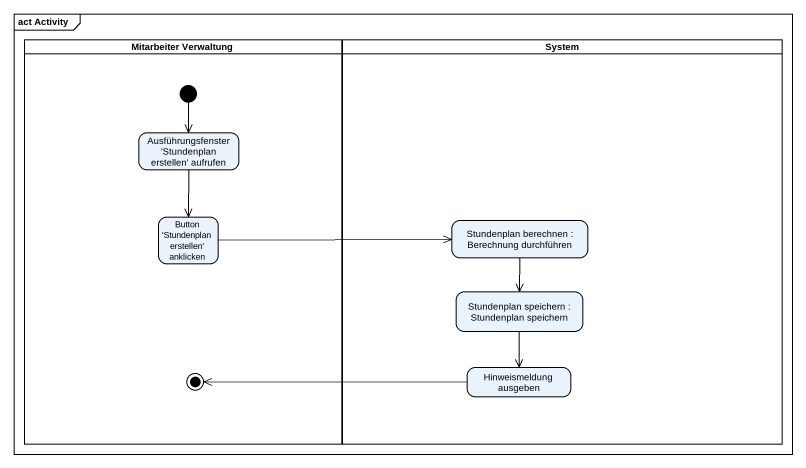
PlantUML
@startuml
mainframe act Activity
hide empty description
state "Mitarbeiter Verwaltung" as Mitarbeiter_Verwaltung <<partition>> {
  state "Ausführungsfenster 'Stundenplan erstellen' aufrufen" as Ausführungsfenster
  state "Button 'Stundenplan erstellen' anklicken" as Button_Stundenplan
  state final1 <<end>>
  [*] --> Ausführungsfenster
}
state System <<partition>> {
  state "Stundenplan berechnen : Berechnung durchführen" as Stundenplan_berechnen
  state "Stundenplan speichern : Stundenplan speichern" as Stundenplan_speichern
  state "Hinweismeldung ausgeben" as Hinweismeldung_ausgeben
}
Ausführungsfenster --> Button_Stundenplan
Button_Stundenplan -right-> Stundenplan_berechnen
Stundenplan_berechnen --> Stundenplan_speichern
Stundenplan_speichern --> Hinweismeldung_ausgeben
Hinweismeldung_ausgeben -left-> final1
@enduml
